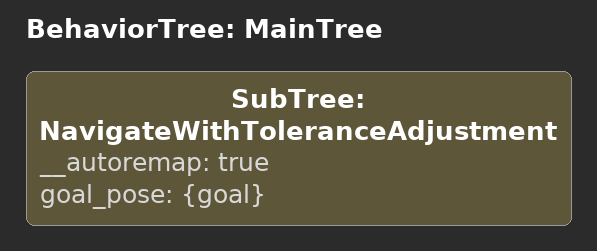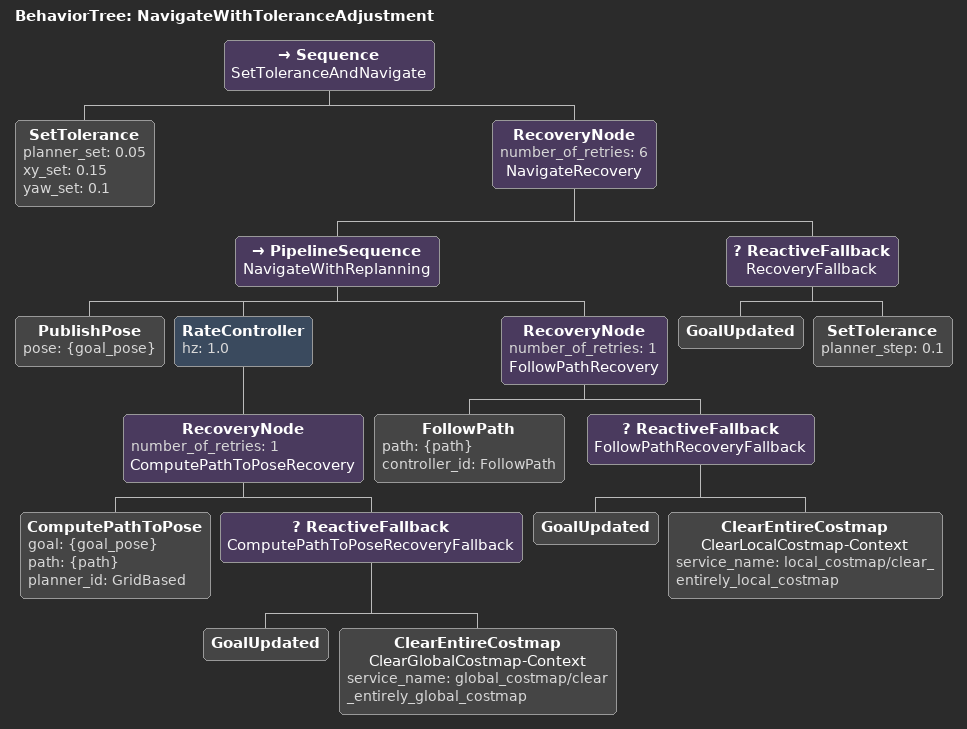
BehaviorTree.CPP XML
<?xml version="1.0" encoding="UTF-8"?>

<root BTCPP_format="4" main_tree_to_execute="MainTree">

  <BehaviorTree ID="MainTree">
    <SubTree ID="NavigateWithToleranceAdjustment" __autoremap="true" goal_pose="{goal}"/>
  </BehaviorTree>

  <!-- ======= SUBTREE DEFINITIONS ======== -->

  <BehaviorTree ID="NavigateWithToleranceAdjustment">

    <Sequence name="SetToleranceAndNavigate">

      <!-- Set initial tolerances -->
      <SetTolerance planner_set="0.05" xy_set="0.15" yaw_set="0.1"/>

      <!-- Navigate with recoveries -->
      <RecoveryNode number_of_retries="6" name="NavigateRecovery">

        <PipelineSequence name="NavigateWithReplanning">

          <PublishPose pose="{goal_pose}"/>

          <RateController hz="1.0">
            <RecoveryNode number_of_retries="1" name="ComputePathToPoseRecovery">
              <ComputePathToPose goal="{goal_pose}" path="{path}" planner_id="GridBased"/>
              <ReactiveFallback name="ComputePathToPoseRecoveryFallback">
                <GoalUpdated/>
                <ClearEntireCostmap name="ClearGlobalCostmap-Context"
                                    service_name="global_costmap/clear_entirely_global_costmap"/>
              </ReactiveFallback>
            </RecoveryNode>
          </RateController>

          <RecoveryNode number_of_retries="1" name="FollowPathRecovery">
            <FollowPath path="{path}" controller_id="FollowPath"/>
            <ReactiveFallback name="FollowPathRecoveryFallback">
              <GoalUpdated/>
              <ClearEntireCostmap name="ClearLocalCostmap-Context"
                                  service_name="local_costmap/clear_entirely_local_costmap"/>
            </ReactiveFallback>
          </RecoveryNode>

        </PipelineSequence>

        <ReactiveFallback name="RecoveryFallback">
          <GoalUpdated/>
          <SetTolerance planner_step="0.1"/>
        </ReactiveFallback>

      </RecoveryNode>
    </Sequence>
  </BehaviorTree>

  <!-- TreeNodesModel for Groot / documentation -->

</root>
